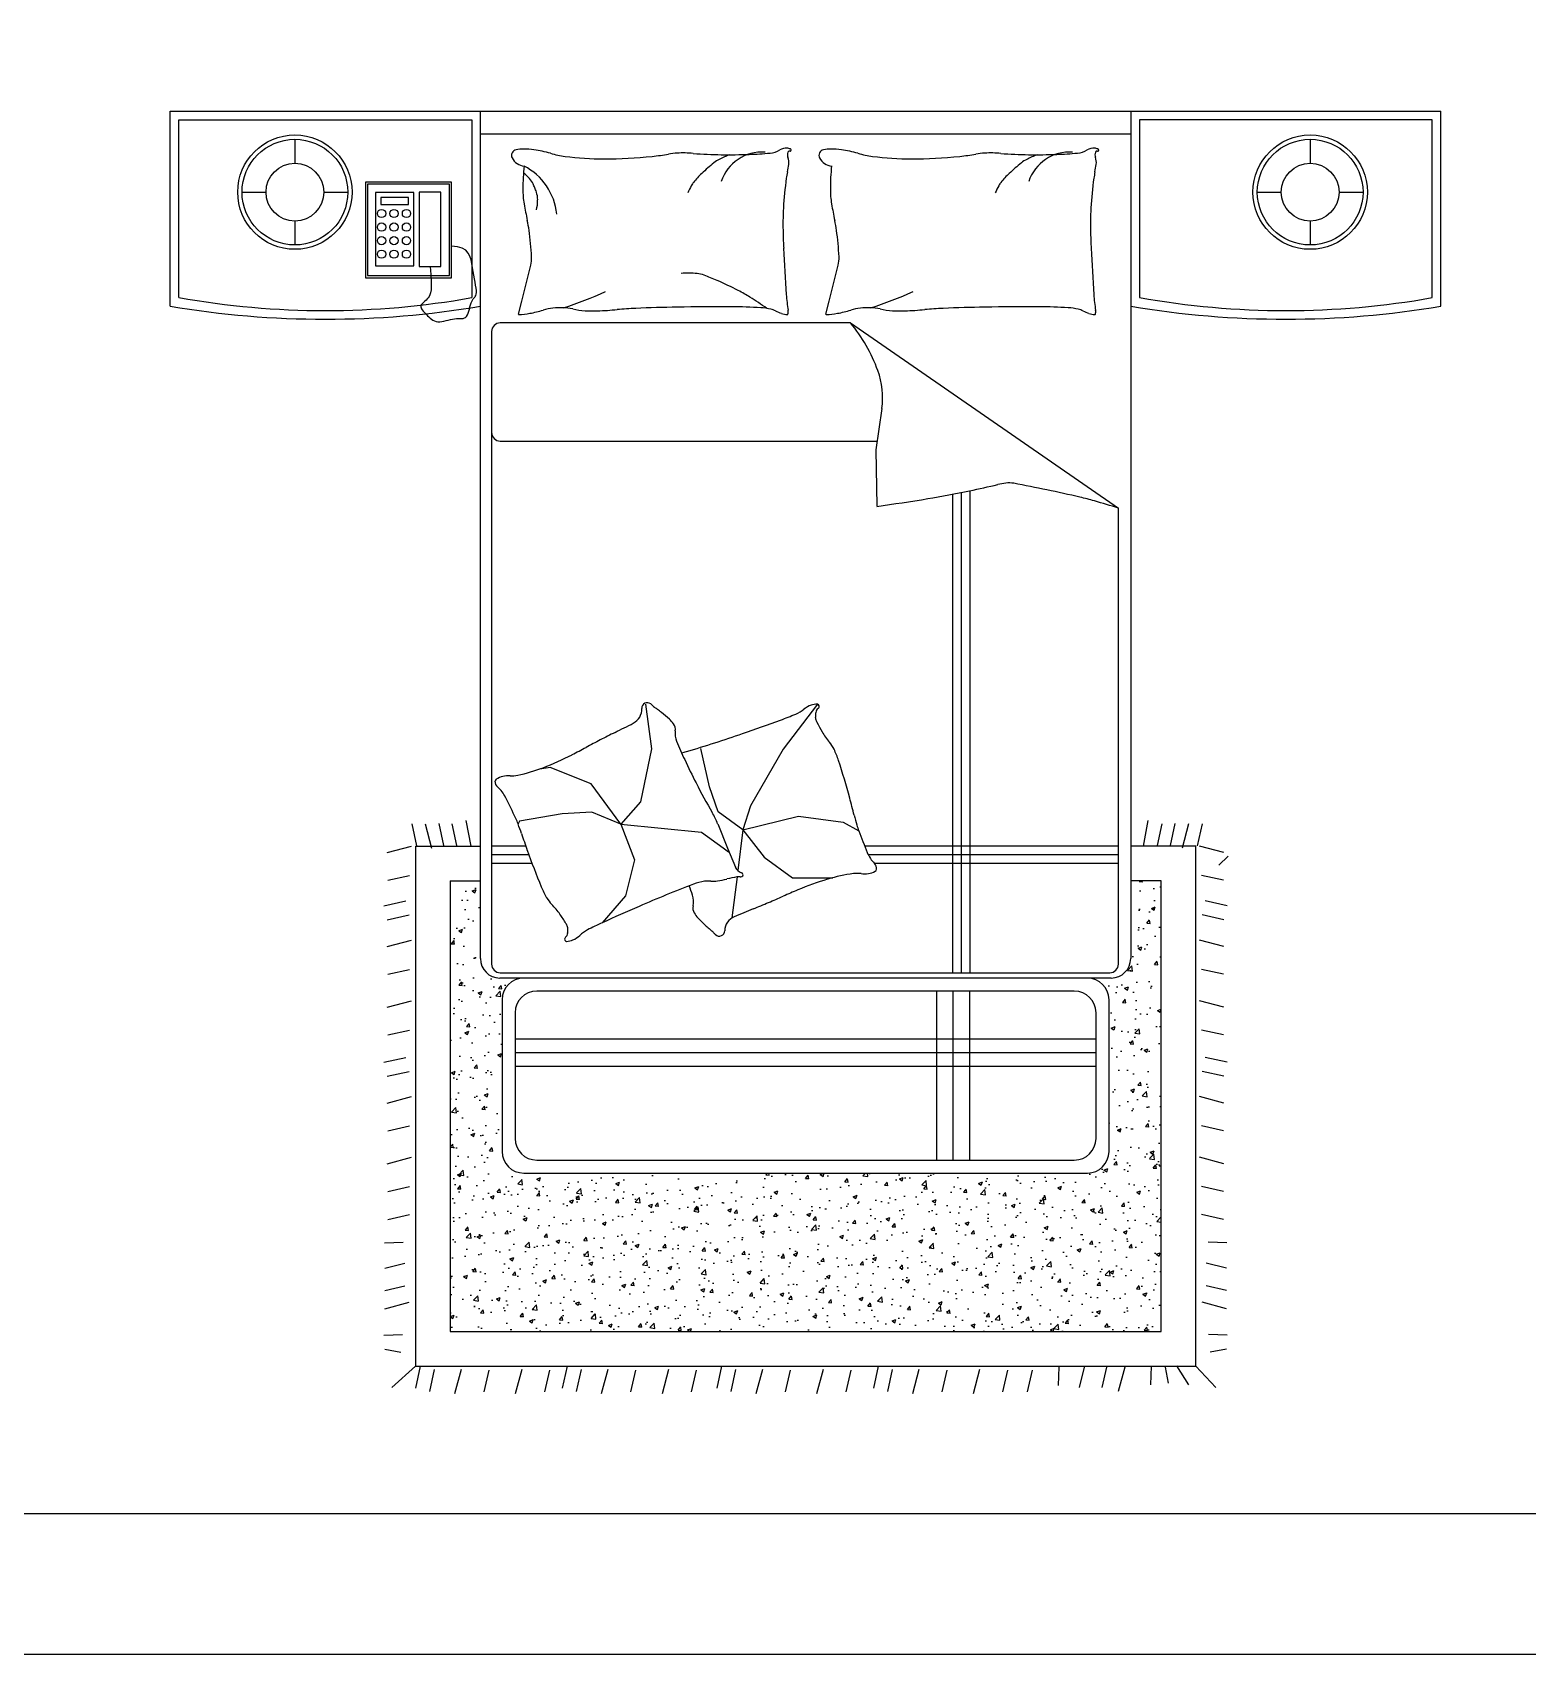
# Model space of a CAD drawing. Header units: inches. Extents: x 7.5 to 50, y 15.4 to 40.2.
# Drawn here: x 32.423 to 35.872, y 15.433 to 19.175 of the extents above; entities that cross this region are included whole.
import ezdxf

# ---------------------------------------------------------------- set-up
doc = ezdxf.new("R2010")
doc.units = ezdxf.units.IN
doc.header["$MEASUREMENT"] = 0
for name, color, linetype in [('02', 2, 'Continuous'), ('4', 4, 'Continuous'), ('8', 8, 'Continuous'), ('kadrbm', 4, 'Continuous')]:
    doc.layers.add(name, color=color, linetype=linetype)

# ---------------------------------------------------------------- blocks, each defined once
blk = doc.blocks.new('kadrbm')
at = {"layer": 'kadrbm', "color": 4}
blk.add_lwpolyline([(0, 0), (0, 24.7972), (21, 24.7972), (21, 0), (0, 0)], close=True, dxfattribs=at)
blk.add_lwpolyline([(20.6631, 0.3257), (20.6631, 24.4603), (0.3369, 24.4603), (0.3369, 0.3257), (20.6631, 0.3257)], dxfattribs=at)

msp = doc.modelspace()

# ---------------------------------------------------------------- hatches: boundary and pattern name
at = {"layer": '8'}
h = msp.add_hatch(dxfattribs=at)
h.set_pattern_fill('AR-CONC', color=256, scale=0.0005, angle=360, style=0)
h.set_pattern_definition([(50, (-8.80456, 12.11724), (0.09109233, -0.00796954), [0.009525, -0.104775]), (355, (-8.80456, 12.11724), (-0.01762141, 0.09552832), [0.00762, -0.08382]), (100.451, (-8.79697, 12.116575), (0.07347125, 0.08755834), [0.008095, -0.089045]), (46.1842, (-8.80456, 12.14264), (0.13553952, -0.02102116), [0.0142875, -0.1571625]), (96.6356, (-8.79327, 12.14089), (0.1187021, 0.12371278), [0.0121425, -0.1335675]), (351.184, (-8.80456, 12.14264), (0.1187023, 0.12371256), [0.01143, -0.12573]), (21, (-8.79186, 12.13629), (0.07580744, -0.05113276), [0.009525, -0.104775]), (326, (-8.79186, 12.13629), (0.03090101, 0.09209398), [0.00762, -0.08382]), (71.4514, (-8.78554, 12.13203), (0.10670825, 0.04096143), [0.008095, -0.089045]), (37.5, (-8.80456, 12.11724), (0.001544302, 0.04227752), [0, -0.082804, 0, -0.08509, 0, -0.0841375]), (7.5, (-8.80456, 12.11724), (0.03340983, 0.050090287), [0, -0.048514, 0, -0.080899, 0, -0.0320675]), (327.5, (-8.83288, 12.11724), (0.067795298, -0.002864372), [0, -0.03175, 0, -0.09906, 0, -0.131445]), (317.5, (-8.84558, 12.11724), (0.07406459, 0.012713246), [0, -0.041275, 0, -0.065786, 0, -0.093345])])
h.paths.add_polyline_path([(34.7755, 16.4852), (33.8274, 16.4852), (33.8274, 16.1779), (34.7755, 16.1779)])
h.paths.add_polyline_path([(33.8274, 16.4852), (33.3867, 16.4852), (33.3867, 16.1779), (33.8274, 16.1779)])
h.paths.add_polyline_path([(33.5067, 16.9434, -0.414214), (33.5567, 16.9934), (33.5017, 16.9934, -0.414214), (33.4567, 17.0384), (33.4567, 17.2179), (33.3867, 17.2179), (33.3867, 16.4852), (33.8274, 16.4852), (33.8274, 16.5434), (33.5567, 16.5434, -0.414214), (33.5067, 16.5934)])
h.paths.add_polyline_path([(34.7755, 16.5434), (33.8274, 16.5434), (33.8274, 16.4852), (34.7755, 16.4852)])
h.paths.add_polyline_path([(35.0267, 17.2179), (34.9567, 17.2179), (34.9567, 17.0384, -0.414214), (34.9117, 16.9934), (34.8567, 16.9934, -0.414214), (34.9067, 16.9434), (34.9067, 16.5934, -0.414214), (34.8567, 16.5434), (34.7755, 16.5434), (34.7755, 16.4852), (35.0267, 16.4852)])
h.paths.add_polyline_path([(35.0267, 16.4852), (34.7755, 16.4852), (34.7755, 16.1779), (35.0267, 16.1779)])

# ---------------------------------------------------------------- linework, layer by layer
at = {"layer": '02'}
for p, q in [((32.7412, 18.9934), (35.6723, 18.9934)), ((32.7412, 18.5434), (32.7412, 18.9934)), ((33.4567, 17.0384), (33.4567, 18.9934)), ((34.9567, 18.9934), (34.9567, 17.0384)), ((35.6723, 18.5434), (35.6723, 18.9934)), ((32.7612, 18.9734), (33.4367, 18.9734)), ((32.7612, 18.5634), (32.7612, 18.9734)), ((33.4367, 18.9734), (33.4367, 18.5634)), ((33.4567, 18.941), (34.9567, 18.941)), ((35.6523, 18.9734), (34.9767, 18.9734)), ((34.9767, 18.9734), (34.9767, 18.5634)), ((35.6523, 18.5634), (35.6523, 18.9734)), ((33.3901, 18.8297), (33.1914, 18.8297)), ((33.1914, 18.8297), (33.1914, 18.609)), ((33.3851, 18.8247), (33.1964, 18.8247)), ((33.1964, 18.8247), (33.1964, 18.614)), ((33.3851, 18.614), (33.3851, 18.8247)), ((33.3901, 18.609), (33.3901, 18.8297)), ((33.3033, 18.8055), (33.2146, 18.8055)), ((33.2146, 18.8055), (33.2146, 18.6362)), ((33.2912, 18.7944), (33.2267, 18.7944)), ((33.2267, 18.7944), (33.2267, 18.7783)), ((33.2912, 18.7783), (33.2912, 18.7944)), ((33.3033, 18.6362), (33.3033, 18.8055)), ((33.3658, 18.8065), (33.3154, 18.8065)), ((33.3154, 18.8065), (33.3154, 18.6352)), ((33.3658, 18.6352), (33.3658, 18.8065)), ((33.2267, 18.7783), (33.2912, 18.7783)), ((33.4041, 18.6804), (33.3901, 18.6815)), ((33.4149, 18.6772), (33.4041, 18.6804)), ((33.4229, 18.6723), (33.4149, 18.6772)), ((33.4286, 18.666), (33.4229, 18.6723)), ((33.4325, 18.6585), (33.4286, 18.666)), ((33.4351, 18.6502), (33.4325, 18.6585)), ((33.4368, 18.6414), (33.4351, 18.6502)), ((33.4383, 18.6325), (33.4368, 18.6414)), ((33.5521, 18.5551), (33.5727, 18.6377)), ((34.2613, 18.5551), (34.282, 18.6377)), ((33.1914, 18.609), (33.3901, 18.609)), ((33.1964, 18.614), (33.3851, 18.614)), ((33.2146, 18.6362), (33.3033, 18.6362)), ((33.3154, 18.6352), (33.3658, 18.6352)), ((33.3406, 18.6352), (33.3422, 18.6165)), ((33.3422, 18.6165), (33.343, 18.6015)), ((33.343, 18.6015), (33.3432, 18.5899)), ((33.4398, 18.6236), (33.4383, 18.6325)), ((33.4414, 18.615), (33.4398, 18.6236)), ((33.443, 18.6067), (33.4414, 18.615)), ((33.4445, 18.599), (33.443, 18.6067)), ((33.3364, 18.5627), (33.334, 18.56)), ((33.3386, 18.5657), (33.3364, 18.5627)), ((33.3404, 18.5694), (33.3386, 18.5657)), ((33.3418, 18.5743), (33.3404, 18.5694)), ((33.3428, 18.581), (33.3418, 18.5743)), ((33.3432, 18.5899), (33.3428, 18.581)), ((33.4418, 18.562), (33.4435, 18.5639)), ((33.4435, 18.5639), (33.445, 18.5659)), ((33.4457, 18.5918), (33.4445, 18.599)), ((33.445, 18.5659), (33.4462, 18.5682)), ((33.4467, 18.5853), (33.4457, 18.5918)), ((33.4462, 18.5682), (33.4471, 18.5711)), ((33.4474, 18.5796), (33.4467, 18.5853)), ((33.4471, 18.5711), (33.4475, 18.5749)), ((33.4475, 18.5749), (33.4474, 18.5796)), ((33.3195, 18.544), (33.3193, 18.5417)), ((33.3193, 18.5417), (33.3198, 18.5394)), ((33.3203, 18.5461), (33.3195, 18.544)), ((33.3198, 18.5394), (33.3209, 18.5371)), ((33.3218, 18.5483), (33.3203, 18.5461)), ((33.3209, 18.5371), (33.3225, 18.5347)), ((33.3238, 18.5505), (33.3218, 18.5483)), ((33.3225, 18.5347), (33.3245, 18.5322)), ((33.3261, 18.5527), (33.3238, 18.5505)), ((33.3245, 18.5322), (33.3269, 18.5297)), ((33.3287, 18.555), (33.3261, 18.5527)), ((33.3269, 18.5297), (33.3294, 18.527)), ((33.3313, 18.5574), (33.3287, 18.555)), ((33.3294, 18.527), (33.3321, 18.5243)), ((33.334, 18.56), (33.3313, 18.5574)), ((33.4267, 18.5232), (33.4284, 18.5272)), ((33.4284, 18.5272), (33.4299, 18.5317)), ((33.4299, 18.5317), (33.4312, 18.5366)), ((33.4312, 18.5366), (33.4325, 18.5416)), ((33.4325, 18.5416), (33.4338, 18.5463)), ((33.4338, 18.5463), (33.4351, 18.5508)), ((33.4351, 18.5508), (33.4366, 18.5545)), ((33.4366, 18.5545), (33.4383, 18.5576)), ((33.4383, 18.5576), (33.44, 18.56)), ((33.44, 18.56), (33.4418, 18.562)), ((33.5445, 18.5251), (33.5521, 18.5551)), ((34.2538, 18.5251), (34.2613, 18.5551)), ((33.3321, 18.5243), (33.3348, 18.5215)), ((33.3348, 18.5215), (33.3376, 18.5187)), ((33.3376, 18.5187), (33.3406, 18.516)), ((33.3406, 18.516), (33.3437, 18.5135)), ((33.3437, 18.5135), (33.347, 18.5113)), ((33.347, 18.5113), (33.3505, 18.5095)), ((33.3505, 18.5095), (33.3543, 18.5082)), ((33.3543, 18.5082), (33.3585, 18.5075)), ((33.3585, 18.5075), (33.3629, 18.5075)), ((33.3629, 18.5075), (33.3676, 18.5079)), ((33.3676, 18.5079), (33.3725, 18.5088)), ((33.3725, 18.5088), (33.3776, 18.51)), ((33.3776, 18.51), (33.3826, 18.5113)), ((33.3826, 18.5113), (33.3876, 18.5125)), ((33.3876, 18.5125), (33.3926, 18.5136)), ((33.3926, 18.5136), (33.3973, 18.5144)), ((33.3973, 18.5144), (33.4017, 18.5148)), ((33.4017, 18.5148), (33.4059, 18.5149)), ((33.4059, 18.5149), (33.4098, 18.5149)), ((33.4098, 18.5149), (33.4134, 18.515)), ((33.4134, 18.515), (33.4167, 18.5153)), ((33.4167, 18.5153), (33.4197, 18.5162)), ((33.4197, 18.5162), (33.4224, 18.5176)), ((33.4224, 18.5176), (33.4247, 18.5199)), ((33.4247, 18.5199), (33.4267, 18.5232)), ((34.3102, 18.5049), (33.5025, 18.5049)), ((34.3102, 18.5049), (34.9283, 18.0775)), ((33.4825, 18.4849), (33.4825, 17.0256)), ((34.3827, 18.3072), (34.3691, 18.2118)), ((33.5025, 18.2323), (34.372, 18.2323)), ((34.3691, 18.2118), (34.3708, 18.0817)), ((34.5667, 17.0056), (34.5667, 18.1138)), ((34.5867, 17.0056), (34.5867, 18.1178)), ((34.5467, 17.0056), (34.5467, 18.1099)), ((34.9283, 17.0256), (34.9283, 18.0775)), ((33.8377, 17.6251), (33.8515, 17.522)), ((34.2343, 17.625), (34.1551, 17.521)), ((33.8515, 17.522), (33.8257, 17.3999)), ((33.9851, 17.4341), (33.9653, 17.523)), ((34.1551, 17.521), (34.08, 17.3907)), ((33.6175, 17.479), (33.5935, 17.4756)), ((33.7122, 17.4412), (33.6175, 17.479)), ((33.781, 17.3484), (33.7122, 17.4412)), ((34.0049, 17.3768), (33.9851, 17.4341)), ((33.6451, 17.3724), (33.547, 17.3552)), ((33.7139, 17.3759), (33.6451, 17.3724)), ((33.781, 17.3484), (33.7139, 17.3759)), ((33.8257, 17.3999), (33.781, 17.3484)), ((34.0622, 17.3354), (34.0049, 17.3768)), ((34.08, 17.3907), (34.0622, 17.3354)), ((34.0622, 17.3354), (34.1907, 17.367)), ((34.1907, 17.367), (34.2935, 17.3531)), ((33.2982, 17.349), (33.3095, 17.2986)), ((33.329, 17.3494), (33.344, 17.2933)), ((33.3607, 17.3499), (33.3719, 17.2994)), ((33.3907, 17.3494), (33.4019, 17.299)), ((33.423, 17.3569), (33.4343, 17.2979)), ((33.547, 17.3552), (33.5437, 17.3488)), ((33.781, 17.3484), (33.9667, 17.3295)), ((33.781, 17.3484), (33.8119, 17.2659)), ((33.9667, 17.3295), (34.0166, 17.2934)), ((34.004, 17.3492), (34.027, 17.2929)), ((34.0622, 17.3354), (34.0504, 17.2412)), ((34.0622, 17.3354), (34.1116, 17.2721)), ((34.2935, 17.3531), (34.3295, 17.3331)), ((34.9964, 17.3569), (34.9852, 17.2979)), ((35.0287, 17.3494), (35.0175, 17.299)), ((35.0587, 17.3499), (35.0475, 17.2994)), ((35.0904, 17.3494), (35.0755, 17.2933)), ((35.1212, 17.349), (35.11, 17.2986)), ((33.2416, 17.2828), (33.2977, 17.2977)), ((33.3067, 17.2979), (33.4567, 17.2979)), ((33.3067, 17.2979), (33.3067, 16.0979)), ((33.5613, 17.2979), (33.4825, 17.2979)), ((34.0166, 17.2934), (34.0287, 17.2848)), ((34.027, 17.2929), (34.0448, 17.2494)), ((34.9283, 17.2979), (34.3431, 17.2979)), ((35.1067, 17.2979), (34.9567, 17.2979)), ((35.1067, 16.0979), (35.1067, 17.2979)), ((35.1718, 17.2828), (35.1157, 17.2977)), ((33.5685, 17.2779), (33.4825, 17.2779)), ((33.5759, 17.2579), (33.4825, 17.2579)), ((33.8119, 17.2659), (33.7913, 17.1833)), ((34.1116, 17.2721), (34.1768, 17.2247)), ((34.9283, 17.2779), (34.3513, 17.2779)), ((34.9283, 17.2579), (34.3656, 17.2579)), ((35.1814, 17.2748), (35.1599, 17.2534)), ((33.2429, 17.2188), (33.2933, 17.23)), ((33.3867, 17.2179), (33.4567, 17.2179)), ((33.3867, 17.2179), (33.3867, 16.1779)), ((34.0486, 17.2265), (34.0367, 17.1319)), ((34.1768, 17.2247), (34.2697, 17.2247)), ((35.0267, 17.2179), (34.9567, 17.2179)), ((35.0267, 16.1779), (35.0267, 17.2179)), ((35.1706, 17.2188), (35.1201, 17.23)), ((33.7913, 17.1833), (33.7377, 17.1208)), ((33.2342, 17.1601), (33.2846, 17.1713)), ((35.1792, 17.1601), (35.1288, 17.1713)), ((33.2416, 17.1278), (33.2921, 17.139)), ((35.1718, 17.1278), (35.1213, 17.139)), ((33.2416, 17.0661), (33.2977, 17.081)), ((35.1718, 17.0661), (35.1157, 17.081)), ((33.2429, 17.0021), (33.2933, 17.0133)), ((34.9117, 16.9934), (33.5017, 16.9934)), ((33.5025, 17.0056), (34.9083, 17.0056)), ((35.1706, 17.0021), (35.1201, 17.0133)), ((34.8267, 16.9634), (33.5867, 16.9634)), ((34.5087, 16.9634), (34.5087, 16.5734)), ((34.5467, 16.9634), (34.5467, 16.5734)), ((34.5847, 16.9634), (34.5847, 16.5734)), ((33.2416, 16.9261), (33.2977, 16.9411)), ((33.5067, 16.9434), (33.5067, 16.5934)), ((34.9067, 16.5934), (34.9067, 16.9434)), ((35.1718, 16.9261), (35.1157, 16.9411)), ((33.5367, 16.9134), (33.5367, 16.6234)), ((34.8767, 16.6234), (34.8767, 16.9134)), ((33.2429, 16.8622), (33.2933, 16.8734)), ((33.5367, 16.8532), (34.8767, 16.8532)), ((35.1706, 16.8622), (35.1201, 16.8734)), ((33.2342, 16.7989), (33.2846, 16.8101)), ((33.5367, 16.8216), (34.8767, 16.8216)), ((35.1792, 16.7989), (35.1288, 16.8101)), ((33.2416, 16.7666), (33.2921, 16.7778)), ((33.5367, 16.79), (34.8767, 16.79)), ((35.1718, 16.7666), (35.1213, 16.7778)), ((33.2416, 16.7049), (33.2977, 16.7198)), ((35.1718, 16.7049), (35.1157, 16.7198)), ((33.2429, 16.6409), (33.2933, 16.6522)), ((35.1706, 16.6409), (35.1201, 16.6522)), ((33.2416, 16.5649), (33.2977, 16.5799)), ((35.1718, 16.5649), (35.1157, 16.5799)), ((33.5567, 16.5434), (34.8567, 16.5434)), ((33.5867, 16.5734), (34.8267, 16.5734)), ((33.2429, 16.501), (33.2933, 16.5122)), ((35.1706, 16.501), (35.1201, 16.5122)), ((33.2429, 16.4363), (33.2933, 16.4475)), ((35.1706, 16.4363), (35.1201, 16.4475)), ((33.2353, 16.3823), (33.2782, 16.3841)), ((35.1782, 16.3823), (35.1352, 16.3841)), ((33.236, 16.3242), (33.2827, 16.3355)), ((35.1774, 16.3242), (35.1307, 16.3355)), ((33.236, 16.2723), (33.2827, 16.2835)), ((35.1774, 16.2723), (35.1307, 16.2835)), ((33.236, 16.2304), (33.2921, 16.2454)), ((35.1774, 16.2304), (35.1213, 16.2454)), ((33.2341, 16.1691), (33.2771, 16.171)), ((33.3867, 16.1779), (35.0267, 16.1779)), ((35.1793, 16.1691), (35.1363, 16.171)), ((33.236, 16.1373), (33.2734, 16.1299)), ((35.1774, 16.1373), (35.14, 16.1299)), ((33.3067, 16.0979), (33.2525, 16.0485)), ((33.3067, 16.0979), (35.1067, 16.0979)), ((33.3179, 16.0975), (33.3067, 16.047)), ((33.6565, 16.0975), (33.6453, 16.047)), ((34.0132, 16.0975), (34.002, 16.047)), ((34.3744, 16.0975), (34.3631, 16.047)), ((34.791, 16.0964), (34.7891, 16.0534)), ((34.849, 16.0956), (34.8378, 16.0489)), ((34.901, 16.0956), (34.8898, 16.0489)), ((34.9429, 16.0956), (34.9279, 16.0396)), ((35.0041, 16.0975), (35.0023, 16.0545)), ((35.0359, 16.0956), (35.0434, 16.0583)), ((35.0625, 16.0986), (35.0902, 16.0545)), ((35.1067, 16.0979), (35.1533, 16.0485)), ((33.3503, 16.09), (33.339, 16.0396)), ((33.412, 16.09), (33.397, 16.034)), ((33.4759, 16.0888), (33.4647, 16.0384)), ((33.5519, 16.09), (33.537, 16.034)), ((33.6159, 16.0888), (33.6046, 16.0384)), ((33.6889, 16.09), (33.6776, 16.0396)), ((33.7506, 16.09), (33.7356, 16.034)), ((33.8145, 16.0888), (33.8033, 16.0384)), ((33.8905, 16.09), (33.8756, 16.034)), ((33.9545, 16.0888), (33.9432, 16.0384)), ((34.0455, 16.09), (34.0343, 16.0396)), ((34.1072, 16.09), (34.0923, 16.034)), ((34.1712, 16.0888), (34.1599, 16.0384)), ((34.2472, 16.09), (34.2322, 16.034)), ((34.3111, 16.0888), (34.2999, 16.0384)), ((34.4067, 16.09), (34.3955, 16.0396)), ((34.4684, 16.09), (34.4534, 16.034)), ((34.5323, 16.0888), (34.5211, 16.0384)), ((34.6083, 16.09), (34.5934, 16.034)), ((34.6723, 16.0888), (34.6611, 16.0384)), ((34.7291, 16.0888), (34.7178, 16.0384))]:
    msp.add_line(p, q, dxfattribs=at)
for centre in [(33.2287, 18.7572), (33.2574, 18.7572), (33.2862, 18.7572), (33.2287, 18.7259), (33.2574, 18.7259), (33.2862, 18.7259), (33.2287, 18.6946), (33.2574, 18.6946), (33.2862, 18.6946), (33.2287, 18.6634), (33.2574, 18.6634), (33.2862, 18.6634)]:
    msp.add_circle(centre, 0.00956, dxfattribs=at)
for centre, radius, start, end in [((33.5415, 18.8913), 0.0131, 101.2724, 206.5805), ((33.5566, 18.8155), 0.0904, 90, 101.2724), ((33.5566, 18.7447), 0.1611, 81.5628, 90), ((33.5355, 18.6027), 0.3048, 74.256, 81.5628), ((34.1199, 18.9503), 0.0539, 275.2592, 300.6513), ((34.1621, 18.8791), 0.0289, 85.6975, 120.6513), ((34.1624, 18.8828), 0.0251, 68.2117, 85.6975), ((34.1701, 18.8969), 0.00428, 78.1069, 158.0096), ((34.1714, 18.9034), 0.00232, 258.1069, 19.564), ((34.1704, 18.903), 0.00342, 19.564, 68.2117), ((34.2507, 18.8913), 0.0131, 101.2724, 206.5805), ((34.2658, 18.8155), 0.0904, 90, 101.2724), ((34.2658, 18.7447), 0.1611, 81.5628, 90), ((34.2447, 18.6027), 0.3048, 74.256, 81.5628), ((34.8291, 18.9503), 0.0539, 275.2592, 300.6513), ((34.8713, 18.8791), 0.0289, 85.6975, 120.6513), ((34.8716, 18.8828), 0.0251, 68.2117, 85.6975), ((34.8793, 18.8969), 0.00428, 78.1069, 158.0096), ((34.8807, 18.9034), 0.00232, 258.1069, 19.564), ((34.8796, 18.903), 0.00342, 19.564, 68.2117), ((33.5603, 18.9007), 0.0342, 206.5805, 265.5998), ((34.0465, 18.8135), 0.4918, 173.7676, 180), ((33.6839, 19.1292), 0.2422, 254.256, 262.4531), ((33.7418, 19.5658), 0.6827, 262.4531, 270), ((33.7418, 19.9321), 1.049, 270, 276.0867), ((33.7969, 19.4153), 0.5293, 276.0867, 280.1899), ((33.9175, 18.7444), 0.1524, 92.5386, 100.1899), ((33.9236, 18.6072), 0.2897, 85.1982, 92.5386), ((34.0209, 19.766), 0.8732, 265.1982, 269.4243), ((34.0271, 20.3871), 1.4943, 269.4243, 271.9079), ((34.0496, 19.714), 0.8208, 271.9079, 275.2592), ((34.1806, 18.8927), 0.0156, 158.0096, 201.421), ((33.9244, 18.9052), 0.246, 347.8905, 351.8665), ((34.1355, 18.875), 0.0328, 351.8665, 21.421), ((34.2696, 18.9007), 0.0342, 206.5805, 265.5998), ((34.7557, 18.8135), 0.4918, 173.7676, 180), ((34.3932, 19.1292), 0.2422, 254.256, 262.4531), ((34.451, 19.5658), 0.6827, 262.4531, 270), ((34.451, 19.9321), 1.049, 270, 276.0867), ((34.5061, 19.4153), 0.5293, 276.0867, 280.1899), ((34.6267, 18.7444), 0.1524, 92.5386, 100.1899), ((34.6328, 18.6072), 0.2897, 85.1982, 92.5386), ((34.7301, 19.766), 0.8732, 265.1982, 269.4243), ((34.7364, 20.3871), 1.4943, 269.4243, 271.9079), ((34.7588, 19.714), 0.8208, 271.9079, 275.2592), ((34.8898, 18.8927), 0.0156, 158.0096, 201.421), ((34.6337, 18.9052), 0.246, 347.8905, 351.8665), ((34.8448, 18.875), 0.0328, 351.8665, 21.421), ((35.0672, 18.7164), 0.9131, 172.3191, 176.6313), ((34.3589, 18.8119), 0.1983, 167.8905, 172.3191), ((35.7765, 18.7164), 0.9131, 172.3191, 176.6313), ((35.0682, 18.8119), 0.1983, 167.8905, 172.3191), ((33.7586, 18.8135), 0.204, 180, 189.6844), ((34.4679, 18.8135), 0.204, 180, 189.6844), ((34.427, 18.9276), 0.882, 189.6844, 192.1984), ((34.8333, 18.7302), 0.6787, 176.6313, 181.6331), ((35.1362, 18.9276), 0.882, 189.6844, 192.1984), ((35.5425, 18.7302), 0.6787, 176.6313, 181.6331), ((33.2549, 18.6742), 0.3171, 8.0051, 12.1984), ((32.9166, 18.6266), 0.6588, 2.6649, 8.0051), ((33.9642, 18.6742), 0.3171, 8.0051, 12.1984), ((33.6258, 18.6266), 0.6588, 2.6649, 8.0051), ((35.5195, 18.7498), 1.3652, 181.6331, 183.055), ((47.7724, 19.4037), 13.6356, 183.05496, 183.50486), ((36.2288, 18.7498), 1.3652, 181.6331, 183.055), ((48.4816, 19.4037), 13.6356, 183.05496, 183.50486), ((33.507, 18.6541), 0.0677, 345.9548, 2.6649), ((34.2163, 18.6541), 0.0677, 345.9548, 2.6649), ((33.0997, 20.4564), 1.9231, 259.8604, 280.0923), ((34.4829, 18.5897), 0.3212, 183.5049, 189.9984), ((35.1922, 18.5897), 0.3212, 183.5049, 189.9984), ((35.3153, 20.4562), 1.9229, 259.8592, 280.0935), ((33.0989, 20.6617), 2.1483, 260.4136, 279.5864), ((33.5454, 18.5248), 0.000917, 165.9551, 274.0829), ((33.5262, 18.794), 0.2708, 274.0829, 279.4841), ((33.533, 18.7535), 0.2297, 279.4841, 287.3864), ((33.6374, 18.42), 0.1197, 96.4341, 107.3864), ((33.6403, 18.394), 0.1459, 78.4414, 96.4341), ((33.7157, 18.7624), 0.2301, 258.4414, 272.7491), ((33.6593, 19.9357), 1.4048, 272.7491, 274.6176), ((33.8703, 17.323), 1.2165, 92.6096, 94.6176), ((33.968, 15.1795), 3.3622, 90.9704, 92.6096), ((34.0079, 12.8235), 5.7185, 89.7135, 90.9704), ((34.0307, 17.378), 1.164, 86.426, 89.7135), ((34.0942, 18.3941), 0.1459, 77.131, 86.426), ((34.1166, 18.4922), 0.0453, 62.7159, 77.131), ((34.1725, 18.6006), 0.0767, 242.7159, 253.7788), ((34.1755, 18.6109), 0.0875, 253.7788, 262.8796), ((34.1649, 18.5254), 0.00132, 262.8796, 343.3022), ((34.1476, 18.5306), 0.0193, 343.3022, 9.9984), ((34.2547, 18.5248), 0.000917, 165.9551, 274.0829), ((34.2355, 18.794), 0.2708, 274.0829, 279.4841), ((34.2422, 18.7535), 0.2297, 279.4841, 287.3864), ((34.3466, 18.42), 0.1197, 96.4341, 107.3864), ((34.3496, 18.394), 0.1459, 78.4414, 96.4341), ((34.4249, 18.7624), 0.2301, 258.4414, 272.7491), ((34.3686, 19.9357), 1.4048, 272.7491, 274.6176), ((34.5796, 17.323), 1.2165, 92.6096, 94.6176), ((34.6773, 15.1795), 3.3622, 90.9704, 92.6096), ((34.7172, 12.8235), 5.7185, 89.7135, 90.9704), ((34.74, 17.378), 1.164, 86.426, 89.7135), ((34.8034, 18.3941), 0.1459, 77.131, 86.426), ((34.8258, 18.4922), 0.0453, 62.7159, 77.131), ((34.8818, 18.6006), 0.0767, 242.7159, 253.7788), ((34.8848, 18.6109), 0.0875, 253.7788, 262.8796), ((34.8741, 18.5254), 0.00132, 262.8796, 343.3022), ((34.8568, 18.5306), 0.0193, 343.3022, 9.9984), ((35.3145, 20.6617), 2.1483, 260.4136, 279.5864), ((33.5025, 18.4849), 0.02, 90, 180), ((34.0214, 18.2656), 0.3751, 20.1488, 39.6445), ((34.2044, 18.3327), 0.1801, 351.8644, 20.1488), ((33.5025, 18.2523), 0.02, 180, 270), ((34.0615, 20.652), 2.588, 279.495, 281.6741), ((34.0761, 20.5813), 2.5158, 281.6741, 283.1904), ((34.6945, 17.9428), 0.1942, 97.7304, 103.1904), ((34.6762, 18.0776), 0.0581, 79.2724, 97.7304), ((33.9304, 14.1412), 4.0646, 77.0745, 79.2724), ((33.8649, 21.8277), 3.7801, 277.692, 279.495), ((34.6926, 17.462), 0.6574, 74.0648, 77.0745), ((34.3692, 16.3295), 1.8351, 72.2636, 74.0648), ((33.8415, 17.616), 0.0127, 51.1864, 183.2455), ((33.793, 17.6133), 0.0359, 297.2902, 3.2455), ((33.8058, 17.5716), 0.0697, 45.8726, 51.1864), ((33.8858, 17.6541), 0.0452, 225.8726, 232.4713), ((34.0913, 17.9216), 0.3825, 232.4713, 233.7837), ((33.475, 17.0801), 0.6605, 52.7849, 53.7837), ((33.7429, 17.4328), 0.2176, 46.4776, 52.7849), ((33.8394, 17.5345), 0.0774, 35.8936, 46.4776), ((33.861, 18.3745), 0.8371, 290.1287, 292.7069), ((34.1536, 17.6754), 0.0792, 292.7069, 308.5854), ((34.2405, 17.5665), 0.0601, 110.3452, 128.5854), ((34.2318, 17.5898), 0.0352, 86.0516, 110.3452), ((34.3063, 17.5923), 0.0771, 169.5926, 177.2714), ((34.2445, 17.5953), 0.0153, 177.2714, 194.5709), ((34.2678, 17.6013), 0.0393, 194.5709, 206.8179), ((34.2443, 17.6037), 0.0142, 126.5792, 169.5926), ((34.234, 17.6206), 0.00443, 13.2808, 86.0516), ((34.2322, 17.6201), 0.0063, 306.5792, 13.2808), ((34.6642, 15.7543), 2.0162, 116.4147, 117.4999), ((32.3894, 20.3338), 3.0972, 296.4147, 297.2902), ((33.8839, 17.5666), 0.0226, 351.9508, 35.8936), ((33.9516, 17.557), 0.0458, 171.9508, 202.4162), ((33.0333, 20.5296), 3.145, 286.6085, 289.0836), ((32.396, 22.3717), 5.0942, 289.0836, 290.1287), ((34.5468, 17.7424), 0.352, 206.8179, 210.9056), ((34.4112, 17.6612), 0.194, 210.9056, 219.7005), ((30.9731, 22.6877), 5.8383, 297.49208, 297.84822), ((36.5507, 12.1303), 6.1019, 117.49986, 117.84822), ((34.8387, 17.923), 1.0054, 202.4162, 205.0529), ((33.8989, 17.6275), 0.1166, 280.7366, 286.6085), ((34.1997, 17.4856), 0.081, 26.0735, 39.7005), ((34.0959, 17.4348), 0.1965, 17.8396, 26.0735), ((33.4489, 17.8807), 0.43, 282.6252, 290.7486), ((33.3803, 18.0618), 0.6236, 290.7486, 297.4921), ((35.456, 18.2115), 1.6868, 205.0529, 207.0884), ((32.3763, 16.8814), 2.003, 15.2625, 17.8396), ((33.4962, 17.4471), 0.0058, 121.6917, 179.0386), ((33.5071, 17.4469), 0.0168, 179.0386, 229.4914), ((33.5198, 17.4087), 0.0509, 103.0402, 121.6917), ((33.5219, 17.4), 0.0599, 86.6119, 103.0402), ((33.5291, 17.5226), 0.063, 266.6119, 282.6252), ((35.3477, 18.1561), 1.5652, 207.0884, 209.936), ((33.4472, 17.3767), 0.0755, 26.3332, 49.4914), ((31.1292, 16.2295), 2.6619, 25.1732, 26.3332), ((32.7186, 16.9748), 1.6481, 13.841, 15.2625), ((33.8056, 17.2681), 0.2143, 22.2355, 29.936), ((34.8485, 17.4996), 0.5454, 193.841, 196.3122), ((33.3756, 17.2852), 0.1798, 20.7081, 25.1732), ((33.0335, 17.1559), 0.5454, 18.2369, 20.7081), ((34.4975, 17.3969), 0.1798, 196.3122, 200.7773), ((36.8182, 18.2774), 2.6619, 200.7773, 201.9373), ((35.1169, 17.8424), 1.6481, 198.2369, 199.6584), ((35.4511, 17.9618), 2.003, 199.6584, 202.2355), ((34.4192, 17.3111), 0.0755, 201.9373, 225.0955), ((34.354, 17.2458), 0.0168, 354.6428, 45.0955), ((33.9901, 17.1012), 0.1166, 98.1216, 111.0043), ((33.983, 17.1509), 0.0663, 85.4882, 98.1216), ((33.9938, 17.288), 0.0712, 265.4882, 277.6784), ((33.9794, 17.3952), 0.1794, 277.6784, 284.8807), ((34.0756, 17.0329), 0.1955, 97.9822, 104.8807), ((34.0661, 17.2581), 0.0231, 202.2355, 252.8133), ((34.0532, 17.1929), 0.034, 85.7407, 97.9822), ((34.0564, 17.2359), 0.0092, 265.7407, 289.3799), ((34.0579, 17.2317), 0.00467, 289.3799, 72.8133), ((34.4333, 16.6229), 0.6236, 106.3527, 113.0962), ((34.3788, 16.8088), 0.43, 98.2293, 106.3527), ((34.3263, 17.1719), 0.063, 82.216, 98.2293), ((34.3429, 17.2937), 0.0599, 262.216, 278.6443), ((34.3442, 17.2848), 0.0509, 278.6443, 297.2959), ((34.3649, 17.2447), 0.0058, 297.2959, 354.6428), ((33.7789, 17.2782), 0.1965, 202.2355, 210.4694), ((33.6794, 17.2196), 0.081, 210.4694, 224.0964), ((35.0756, 14.274), 3.145, 111.0043, 113.4795), ((32.9899, 16.8732), 1.0054, 18.0203, 19.3448), ((33.9024, 17.17), 0.0458, 347.5549, 18.0203), ((31.7269, 22.78), 6.1019, 293.10398, 293.45234), ((36.4789, 11.8262), 5.8383, 113.0962, 113.45234), ((33.4819, 17.0283), 0.194, 35.3015, 44.0964), ((33.3529, 16.937), 0.352, 31.2138, 35.3015), ((35.8522, 12.4861), 5.0942, 113.4795, 114.5246), ((33.9692, 17.1553), 0.0226, 167.5549, 211.4977), ((34.0159, 17.1839), 0.0774, 211.4977, 222.0817), ((35.2472, 14.2816), 3.0972, 112.0188, 112.8944), ((33.3301, 19.0221), 2.0162, 292.0188, 293.104), ((33.6203, 17.099), 0.0393, 18.9668, 31.2138), ((33.6431, 17.1068), 0.0153, 1.6673, 18.9668), ((33.5813, 17.105), 0.0771, 353.9885, 1.6673), ((33.7399, 17.0339), 0.0792, 117.1028, 132.9813), ((34.0851, 16.3592), 0.8371, 114.5246, 117.1028), ((34.12, 17.2779), 0.2176, 222.0817, 228.389), ((34.4141, 17.609), 0.6605, 228.389, 229.3878), ((33.7352, 16.8172), 0.3825, 48.0754, 49.3878), ((34.0562, 17.1018), 0.0359, 112.8944, 178.8496), ((33.6573, 17.083), 0.0063, 130.9751, 197.6767), ((33.6555, 17.0824), 0.00443, 197.6767, 270.4475), ((33.6439, 17.0984), 0.0142, 310.9751, 353.9885), ((33.6553, 17.1132), 0.0352, 270.4475, 294.7411), ((33.6449, 17.1358), 0.0601, 294.7411, 312.9813), ((33.9605, 17.0682), 0.0452, 41.4767, 48.0754), ((34.0466, 17.1443), 0.0697, 221.4767, 226.7905), ((34.0076, 17.1028), 0.0127, 226.7905, 358.8496), ((33.5017, 17.0384), 0.045, 180, 270), ((34.9117, 17.0384), 0.045, 270, 0), ((33.5025, 17.0256), 0.02, 180, 270), ((33.5567, 16.9434), 0.05, 90, 180), ((34.8567, 16.9434), 0.05, 0, 90), ((34.9083, 17.0256), 0.02, 270, 0), ((33.5867, 16.9134), 0.05, 90, 180), ((34.8267, 16.9134), 0.05, 0, 90), ((33.5867, 16.6234), 0.05, 180, 270), ((34.8267, 16.6234), 0.05, 270, 0), ((33.5567, 16.5934), 0.05, 180, 270), ((34.8567, 16.5934), 0.05, 270, 0)]:
    msp.add_arc(centre, radius, start, end, dxfattribs=at)
at = {"layer": '4'}
for p, q in [((33.0288, 18.9284, -0.6857), (33.0288, 18.8732, -0.6857)), ((35.3707, 18.9284, -0.6857), (35.3707, 18.8732, -0.6857)), ((32.9069, 18.8065, -0.6857), (32.9621, 18.8065, -0.6857)), ((33.0954, 18.8065, -0.6857), (33.1507, 18.8065, -0.6857)), ((35.2489, 18.8065, -0.6857), (35.3041, 18.8065, -0.6857)), ((35.4374, 18.8065, -0.6857), (35.4926, 18.8065, -0.6857)), ((33.0288, 18.7399, -0.6857), (33.0288, 18.6847, -0.6857)), ((35.3707, 18.7399, -0.6857), (35.3707, 18.6847, -0.6857))]:
    msp.add_line(p, q, dxfattribs=at)
for centre, radius in [((33.0288, 18.8065, -0.6857), 0.1319), ((35.3707, 18.8065, -0.6857), 0.1319), ((33.0288, 18.8065, -0.6857), 0.1219), ((35.3707, 18.8065, -0.6857), 0.1219), ((33.0288, 18.8065, -0.6857), 0.0666), ((35.3707, 18.8065, -0.6857), 0.0666)]:
    msp.add_circle(centre, radius, dxfattribs=at)
for centre, radius, start, end in [((33.4935, 18.7422), 0.1399, 5.6311, 62.7964), ((34.2384, 18.5671), 0.3916, 128.3886, 133.8115), ((34.0429, 18.8139), 0.0768, 117.2396, 128.3886), ((34.1149, 18.6741), 0.234, 110.8603, 117.2396), ((34.1062, 18.7996), 0.0992, 85.7841, 161.5603), ((34.9477, 18.5671), 0.3916, 128.3886, 133.8115), ((34.7522, 18.8139), 0.0768, 117.2396, 128.3886), ((34.8241, 18.6741), 0.234, 110.8603, 117.2396), ((34.8155, 18.7996), 0.0992, 85.7841, 161.5603), ((33.5029, 18.7781), 0.0899, 41.4429, 53.7359), ((33.5308, 18.8028), 0.0526, 25.3551, 41.4429), ((33.4418, 18.7606), 0.1511, 21.8149, 25.3551), ((33.9866, 18.798), 0.0493, 140.9651, 151.6832), ((34.1232, 18.6872), 0.2252, 133.8115, 140.9651), ((34.6958, 18.798), 0.0493, 140.9651, 151.6832), ((34.8324, 18.6872), 0.2252, 133.8115, 140.9651), ((33.3912, 18.7404), 0.2056, 18.7799, 21.8149), ((33.5327, 18.7885), 0.0562, 0, 18.7799), ((33.4973, 18.7885), 0.0915, 345.3149, 0), ((34.1194, 18.7264), 0.2002, 151.6832, 156.9972), ((34.8286, 18.7264), 0.2002, 151.6832, 156.9972), ((33.937, 18.3474), 0.2721, 85.9172, 93.5552), ((33.9522, 18.5609), 0.058, 69.3257, 85.9172), ((33.7938, 18.1411), 0.5066, 65.6735, 69.3257), ((33.4125, 17.2977), 1.4323, 63.5015, 65.6735), ((33.4297, 19.2454), 0.7387, 287.1982, 295.3111), ((33.9121, 18.2997), 0.3126, 57.865, 63.5015), ((33.6908, 17.9474), 0.7286, 54.1737, 57.865), ((34.1389, 19.2454), 0.7387, 287.1982, 295.3111)]:
    msp.add_arc(centre, radius, start, end, dxfattribs=at)

# ---------------------------------------------------------------- block references
at = {"layer": 'kadrbm'}
msp.add_blockref('kadrbm', (28.9748, 15.4325), dxfattribs=at)

doc.saveas('drawing.dxf')
